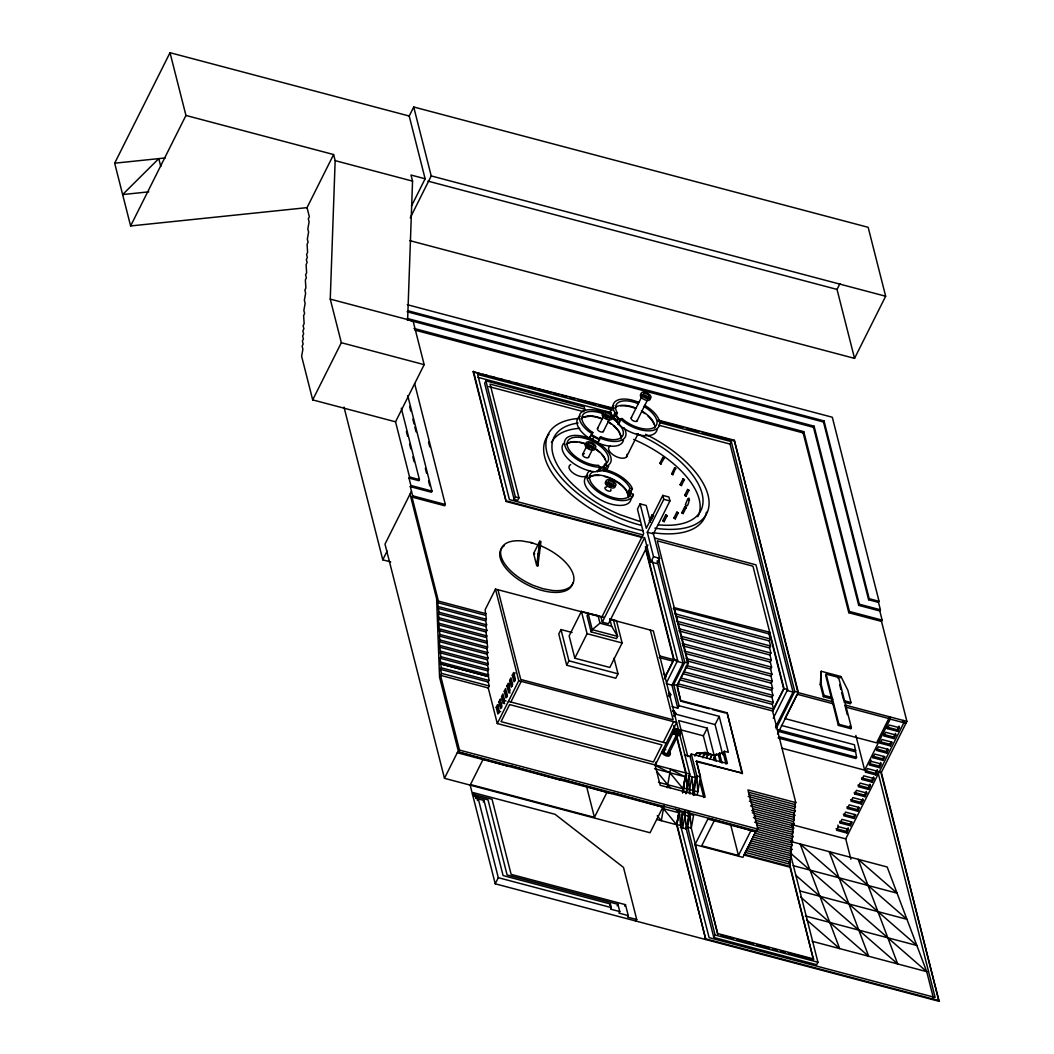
<?xml version="1.0" encoding="UTF-8"?>
<svg xmlns="http://www.w3.org/2000/svg" width="1054" height="1054" viewBox="0 0 1054 1054"><rect width="100%" height="100%" fill="white"/><g stroke="black" fill="none" stroke-linecap="round" stroke-linejoin="round"><path stroke-width="1.5" d="M832.871 699.171L823.345 696.654L820.262 684.494L821.25 671.279L840.973 676.51L847.89 690.37L850.973 702.531L850.341 703.795L843.99 702.109M823.345 696.654L823.978 695.39L820.895 683.229L821.25 671.279M664.139 806.455L662.874 807.166L650.054 832.752L444.472 778.313L457.278 752.727L459.504 750.105L440.506 675.324L441.494 673.361L440.48 669.356L441.257 667.801L440.005 658.236L440.783 656.682L439.294 641.557L440.071 640.002L439.057 636.01L439.834 634.455L438.345 619.33L439.123 617.776L438.108 613.771L438.886 612.216L437.634 602.651L438.411 601.096L411.995 497.093L412.641 495.828L410.309 486.645L410.889 485.486L409.005 478.081L409.545 477.001L395.54 421.824L312.695 399.888L341.338 342.708L330.258 299.112L335.159 160.643L333.617 154.543L185.952 115.453L170.01 52.7L409.202 116.032L425.131 178.772L411.482 206.044M407.634 319.599L412.549 181.13L410.994 175.03L425.131 178.772M679.606 732.148C675.39 730.132 681.978 734.678 676.971 733.94L677.024 732.859C670.845 729.671 682.32 731.581 673.427 729.816L673.822 729.025M677.366 733.136L676.26 733.689L676.325 732.583M792.028 827.548L792.318 824.268M536.684 565.55L539.767 541.242L540.939 541.558L537.869 565.866L536.684 565.55L533.627 553.495L539.767 541.242L540.175 547.632L538.989 547.316L539.398 553.706L538.225 553.403L537.869 565.866L537.105 562.849M676.26 733.689L675.719 732.174M663.994 805.704L661.306 820.684L657.248 815.743M667.208 787.733L670.489 769.42L685.232 776.811L654.547 768.682M679.329 809.762L676.642 824.742L705.798 939.549L676.984 824.347L679.277 811.527L682.873 812.476L680.568 825.295L709.105 937.638L935.148 997.479L878.338 773.768M682.544 791.791L685.825 773.478L676.602 737.141M682.663 792.621L686.154 773.069L676.958 736.838M686.246 793.583L689.751 774.018L653.335 630.872L610.332 619.396M685.561 811.936L682.689 827.957L681.424 814.202L688.552 816.086L689.988 814.36L693.572 815.309L691.279 828.128L717.787 934.226L695.034 844.649L707.853 819.077L709.118 818.365L755.692 831.738L757.918 829.116L747.958 789.933L795.796 802.595L794.848 804.505L795.441 806.85L794.479 808.761L795.072 811.119L794.123 813.029L794.716 815.374L793.754 817.285L794.347 819.63L793.399 821.54L793.991 823.899L793.03 825.809L793.622 828.154L792.674 830.065L793.267 832.41L792.305 834.32L792.898 836.678L791.949 838.589L792.542 840.934L791.58 842.844L792.173 845.189L791.225 847.1L791.817 849.458L790.856 851.369L791.449 853.714L790.5 855.624L791.093 857.969L790.131 859.88L790.013 867.205L813.464 959.562L788.366 952.921M689 792.713L691.872 776.693L693.137 790.447L697.774 791.844L696.865 775.915L691.305 754.005L727.444 763.57L724.309 751.239L728.34 752.306L719.21 716.351L679.039 705.719L673.664 684.533L684.784 662.334L658.315 558.133M689.118 812.871L686.246 828.892L713.821 937.467L816.679 964.7L817.93 962.223L790.46 854.083M692.557 793.649L695.429 777.628L690.054 756.495L691.305 754.005M680.317 827.324L686.246 828.892L687.695 827.179L691.279 828.128L689.988 814.36L687.695 827.179L715.073 934.99L713.821 937.467M693.374 795.467L696.865 775.915L700.462 776.864L697.234 794.887M664.31 458.108L660.674 464.05L659.896 463.207L662.768 457.462L664.31 458.108L662.768 457.462M652.057 514.919L653.493 515.762L652.057 514.919L649.172 520.676M661.411 463.958L659.896 463.207M673.901 517.988L675.43 518.739L673.98 517.896L676.852 512.152L678.302 512.982L676.852 512.152M682.992 478.911L684.441 479.741L682.992 478.911L680.041 484.748L681.556 485.499L680.225 484.603M684.731 506.895L686.167 507.725L684.731 506.895L681.754 512.837L683.216 513.562L682.715 512.731M679.408 809.643L678.789 812.766L663.453 808.695L676.642 824.742L680.568 825.295L679.277 811.527L678.789 812.766L675.746 809.064M679.277 811.527L676.642 824.742L656.708 819.459M682.531 792.832L683.479 788.063L687.063 789.011L685.811 793.649M655.812 762.174L655.14 765.349L660.199 785.256L705.179 797.167L696.43 761.014L742.464 773.201L696.141 761.594M706.76 758.3L707.339 755.665L710.159 754.427L712.833 755.138M623.467 440.071A25.362 12.45 26.6 0 1 597.789 442.904L600.53 436.738A22.516 11.054 26.6 0 0 622.453 436.185A22.516 11.054 26.6 0 0 612.466 418.504M599.239 439.689L599.41 438.978L591.689 434.722L589.186 438.148L586.511 436.343A25.362 12.45 26.6 0 1 580.227 416.185M597.789 442.904L600.53 436.738M687.88 781.291L689.751 774.018L497.29 723.558L488.252 687.972L489.24 685.996L488.226 682.004L489.003 680.449L487.752 670.884L488.529 669.33L487.515 665.324L488.292 663.77L487.277 659.764L488.055 658.21L487.04 654.205L487.818 652.65L486.803 648.645L487.58 647.09L486.092 631.965L486.869 630.411L485.854 626.405L486.632 624.851L485.617 620.846L486.395 619.291L485.143 609.739L495.485 589.081L602.414 617.301M681.371 818.286L682.873 812.476M689.672 811.725L688.552 816.086L688.13 811.501M689.988 814.36L686.246 828.892L684.573 810.552M693.348 793.991L694.178 790.895L694.81 795.243M702.913 757.879L703.822 754.927L708.538 753.781L712.557 754.848M333.617 154.543L307.03 207.638L130.617 225.951L114.675 163.199L170.01 52.7M130.617 225.951L185.952 115.453M409.202 116.032L413.721 106.994L868.153 227.308L885.663 296.24L854.544 358.373L409.65 240.589M410.243 217.835L431.231 175.926L413.721 106.994M395.54 421.824L424.169 364.644L413.089 321.035L330.258 299.112M411.468 491.243L385 544.114L444.472 778.313M642.69 537.632L506.118 501.48L473.18 371.785L613.428 408.254M401.284 408.188L419.426 479.623L418.886 480.703L409.005 478.081M390.718 561.914L382.786 559.819L387.161 551.071M584.733 409.15L584.153 406.87L485.907 380.85L484.656 383.34L514.141 499.398L517.725 500.347L518.963 497.87L490.07 384.091L584.733 409.15L583.494 411.64L488.832 386.581M407.753 395.685L431.969 491.072L431.389 492.231L410.309 486.645M414.617 383.537L445.328 504.484L444.696 505.749L411.995 497.093M506.118 501.48L473.47 371.192M514.141 499.398L515.38 496.908L485.907 380.85M583.429 417.279L587.289 416.014L591.9 416.014A22.516 11.054 26.6 0 1 602.493 418.82M584.667 416.962L591.9 416.014M589.186 438.148L592.809 432.483L590.49 430.941A22.516 11.054 26.6 0 1 583.02 414.63A22.516 11.054 26.6 0 1 603.375 413.827M591.689 434.722L592.809 432.483M582.743 454.103L586.577 446.461M597.539 428.359L603.573 416.317M597.961 442.232L592.48 439.505L593.758 436.962L591.083 435.157M588.448 457.423L592.282 449.781M603.244 431.666L609.278 419.624M614.785 414.828L620.187 420.981L618.843 423.668L613.718 417.845L612.532 417.7L614.983 412.799A25.362 12.45 26.6 0 1 638.777 402.378M613.718 417.845L615.049 415.171L616.3 415.316L619.133 419.005M616.3 415.316L617.407 413.089A22.516 11.054 26.6 0 1 638.421 403.761M616.63 421.653L617.973 418.978M657.09 429.597A25.362 12.45 26.6 0 1 620.134 425.869L617.921 423.866L620.384 418.965L622.163 418.504M597.539 471.849L599.924 467.067L598.567 465.301L596.327 465.301A22.516 11.054 26.6 0 1 567.144 444.775A22.516 11.054 26.6 0 1 593.481 441.784A22.516 11.054 26.6 0 1 604.64 464.353L606.722 466.026L604.337 470.795L603.336 469.992L594.93 471.836A25.362 12.45 26.6 0 1 569.358 460.124A25.362 12.45 26.6 0 1 563.64 443.418M599.449 470.98L600.727 468.424L604.601 467.449L603.534 466.593L599.818 467.541M603.534 466.593L604.64 464.353M603.336 469.992L604.601 467.449M607.763 421.429A22.516 11.054 26.6 0 1 619.317 431.863L620.714 435.75L619.159 432.193A22.516 11.054 26.6 0 0 613.441 425.803M631.241 417.753L641.702 396.857M620.872 438.938L620.872 435.434M636.945 421.06L647.406 400.164M496.197 707.313L497.541 704.625L499.24 711.305L497.896 713.98L496.197 707.313L497.646 707.695L499.003 713.031M500.228 699.276L501.915 705.943L500.571 708.631L498.885 701.951L500.228 699.276L501.664 699.658M503.259 703.268L501.559 696.589L502.903 693.914L504.602 700.594L503.259 703.268L504.708 703.65M504.247 691.24L505.591 688.552L507.277 695.232L505.946 697.906L504.247 691.24L505.696 691.622L507.053 696.957M508.621 692.557L506.934 685.877L508.265 683.203L509.965 689.869L508.621 692.557L510.07 692.939M509.609 680.528L510.953 677.841L512.652 684.52L511.309 687.195L509.609 680.528L511.058 680.91L512.415 686.246M512.297 675.166L513.641 672.492L515.327 679.158L513.983 681.846L512.297 675.166L513.746 675.548L515.09 680.884M497.646 707.695L498.99 705.007M509.728 691.595L508.371 686.259L509.714 683.585M513.746 675.548L515.077 672.874M626.484 456.935L638.157 433.629M497.29 723.558L518.752 680.7L495.485 589.081M510.874 702.017L521.216 681.358M482.982 759.539L470.466 784.545L594.43 817.364L606.946 792.358M472.469 794.149L473.233 792.621L555.023 814.281L623.507 867.429L636.735 919.536L635.97 921.064M636.735 919.536L627.486 917.085L628.237 915.583L625.47 904.661L511.124 874.385L492.047 799.288L474.906 794.756L474.155 796.257L473.233 792.621M627.67 492.824L629.91 488.371L629.106 486.54A22.516 11.054 26.6 0 0 597.091 470.677M628.237 915.583L619.001 913.133L619.778 911.578L617.921 904.292L507.106 874.952L488.042 799.867L476.606 796.837L475.828 798.392L474.906 794.756M572.072 632.492L560.991 629.554L558.778 633.994L566.709 665.245L615.773 678.236L618 673.809L614.021 658.17M630.569 492.468L632.4 488.832L631.53 486.816A25.362 12.45 26.6 0 0 603.56 469.333M631.003 496.078L629.712 495.512L630.819 493.285L633.414 494.418L630.99 499.267A25.362 12.45 26.6 0 1 600.345 499.688A25.362 12.45 26.6 0 1 587.75 475.38M619.778 911.578L610.529 909.128L611.294 907.599L610.371 903.963L503.087 875.558L484.01 800.46L478.305 798.945L477.528 800.473L476.606 796.837M483.246 801.989L484.01 800.46M603.916 617.275L581.413 611.386L569.147 635.891L574.812 658.197L609.844 667.472L622.11 642.966L616.445 620.648L610.358 619.041M650.516 522.297L646.247 505.472L640.094 503.852L637.446 509.122L643.665 533.587L601.281 618.224L602.282 622.15L608.435 623.77L647.894 544.984M588.145 613.52L587.038 615.734L591.136 631.899L616.498 638.605L617.604 636.392L613.507 620.239L609.765 618.83L611.649 626.274L617.604 636.392L592.243 629.673L588.145 613.52L598.066 615.72L599.95 623.177L611.649 626.274M566.709 665.245L568.923 660.818L560.991 629.554M574.812 658.197L587.078 633.691L581.413 611.386M591.136 631.899L592.243 629.673L599.95 623.177M671.661 473.707L674.547 467.963L675.601 468.147L672.913 474.682L671.596 473.786L672.913 474.682M602.282 622.15L644.653 537.514L650.871 561.98L657.024 563.613L659.672 558.33L653.454 533.864L669.936 500.953L668.947 497.027L662.782 495.393L646.3 528.317L640.094 503.852M651.148 520.202L653.309 515.893M650.871 561.98L653.52 556.71L647.301 532.23L663.783 499.319L662.782 495.393M662.847 520.729L664.283 521.559L662.768 520.808L665.72 514.971L667.169 515.814L665.72 514.971M681.358 485.63L684.244 479.886M664.099 521.704L666.971 515.946M684.85 495.182L686.167 496.065L684.639 495.433L687.603 489.478L688.987 490.4L687.603 489.478M685.983 496.21L688.868 490.453M675.232 518.871L678.117 513.127M878.957 771.791L881.342 772.424L939.035 1001.3L495.235 883.805L498.292 877.679L478.305 798.945M685.337 504.826C692.004 486.869 688.367 511.572 685.614 504.761M683.097 513.614L685.983 507.87M775.494 727.141L793.043 692.096L730.053 444.077L731.305 441.6L659.962 422.707M832.726 701.766L797.944 692.557L734.309 440.256L657.973 420.045M673.756 607.499L769.736 632.255L768.933 633.849L770.237 638.974L769.275 640.898L770.566 646.023L769.604 647.947L770.909 653.072L769.947 654.995L771.251 660.12L770.276 662.044L771.581 667.169L770.619 669.092L771.923 674.217L770.961 676.141L772.253 681.266L771.291 683.19L772.595 688.315L771.633 690.251L772.938 695.376L771.963 697.3L773.267 702.425L772.305 704.349L773.491 709.039L677.814 683.703M854.544 358.373L837.034 289.428L839.933 283.658M665.324 676.325L673.677 659.646L645.509 548.726M664.349 678.921L674.073 659.501L645.404 546.604M666.55 682.649L677.656 660.45L652.4 560.978M672.109 706.694L677.801 708.196L671.951 685.166L683.058 662.979L657.129 560.833M669.04 692.438L668.644 693.229A4.269 2.095 26.6 0 1 669.448 693.875M670.278 695.245L670.673 694.454M939.035 1001.3L881.052 773.004L906.901 721.397L881.5 621.399L848.813 612.743L803.148 432.917L803.78 431.653L413.972 328.44M687.248 664.876L676.852 685.614L772.542 710.949L795.796 802.595M709.368 708.749L680.805 701.187L677.248 685.482L688.367 663.282L657.274 540.847L752.951 566.169L784.044 688.618L772.648 711.384M881.5 621.399L882.132 620.134L879.813 610.951L858.72 605.378L813.504 427.331L814.083 426.172L407.411 318.492M673.73 712.056L674.125 711.266M677.801 708.196L679.039 705.719M674.125 716.391L674.995 714.678M675.364 714.085L675.759 713.294M879.813 610.951L880.393 609.792L878.509 602.387L868.628 599.779L823.477 421.995L824.017 420.915L407.661 310.68M663.269 742.359L673.611 721.7M672.65 731.199L673.045 730.409M663.822 751.542L673.387 732.438M674.257 730.725L674.059 731.99L675.127 731.463M680.041 733.847L679.184 735.56L673.822 734.151L674.679 732.438M676.299 728.96A4.269 2.095 26.6 0 0 673.888 731.779A4.269 2.095 26.6 0 0 680.607 733.558A4.269 2.095 26.6 0 0 676.299 728.96L675.904 729.763A4.269 2.095 26.6 0 0 673.348 729.75M676.497 729.737A2.951 1.449 26.6 0 0 674.823 731.674A2.951 1.449 26.6 0 0 679.461 732.899A2.951 1.449 26.6 0 0 676.497 729.737L673.993 730.765L675.166 730.87M666.945 753.953L676.497 734.862M677.155 734.704L677.551 733.913M679.171 730.435L678.776 731.226A4.269 2.095 26.6 0 0 677.933 730.606M669.185 752.964L678.012 735.323M680.805 732.464L680.41 733.255A4.269 2.095 26.6 0 1 676.141 734.348A4.269 2.095 26.6 0 1 672.86 730.106M609.607 905.491L610.371 903.963M617.143 905.847L617.921 904.292M707.985 753.992L703.374 735.824L707.221 728.116L678.697 720.567L687.84 756.561M695.772 755.231L696.747 753.294L705.31 752.516L709.329 753.584M699.237 755.692L700.199 753.755L706.918 753.149L710.949 754.216M722.741 754.717L715.086 724.585L719.21 716.351M624.719 906.163L625.47 904.661M702.86 756.851L703.822 754.927M681.095 700.607L727.115 712.794L742.161 773.781M706.378 757.602L707.339 755.665M710.857 757.207L711.898 755.151L719.895 754.638M714.533 760.632L713.835 757.852L714.862 755.784L716.338 754.203L719.184 754.335M716.338 754.203L713.835 757.852M724.309 751.239L723.281 753.294L719.487 753.123L718.459 755.178L720.277 762.332M714.23 820.763L701.714 845.769L738.472 855.492L750.988 830.499M772.542 710.949L783.649 688.763L769.446 632.835M773.28 718.235L787.641 689.566L755.968 564.839L654.679 538.027M776.087 728.722L794.756 691.45L731.305 441.6M777.523 733.979L798.339 692.399L734.309 440.256M848.813 612.743L849.445 611.478L803.78 431.653M858.72 605.378L859.3 604.206L814.083 426.172M820.262 684.494L820.895 683.229M826.152 674.125L825.625 675.179L838.365 725.376L850.841 728.67L851.369 727.616L838.615 677.419L826.152 674.125L838.905 724.309L838.365 725.376M868.628 599.779L869.168 598.698L824.017 420.915M838.088 678.473L838.615 677.419M840.341 677.775L840.973 676.51M878.509 602.387L879.049 601.307L832.304 417.239L407.371 304.725M778.155 737.945L855.927 758.524L856.559 757.259L854.438 744.77L781.436 725.442M782.081 748.274L864.662 770.145L890.222 719.118L889.642 716.825L876.612 742.859L784.914 718.578L797.101 694.23L833.464 703.861M838.312 826.639L836.494 830.262L846.744 832.976L848.562 829.353L838.312 826.639L837.917 825.071M840.13 823.003L841.948 819.38L852.199 822.094L850.38 825.717L840.13 823.003L839.735 821.435L849.985 824.149L850.38 825.717M847.403 808.484L849.221 804.861L859.471 807.575L857.653 811.198L847.403 808.484L847.008 806.916L857.258 809.63L857.653 811.198M854.675 793.965L856.494 790.342L866.744 793.056L864.926 796.679L854.675 793.965L854.267 792.397L864.53 795.111L864.926 796.679M861.935 779.446L863.753 775.823L874.016 778.537L872.198 782.173L861.935 779.446L861.54 777.878L871.79 780.592L872.198 782.173M865.571 772.2L867.389 768.564L877.639 771.278L875.834 774.914L865.571 772.2L865.176 770.619L875.426 773.346L875.834 774.914M871.026 761.304L869.207 764.94L879.458 767.655L881.276 764.018L871.026 761.304L870.63 759.736M872.844 757.681L874.662 754.045L884.912 756.759L883.094 760.395L872.844 757.681L872.448 756.113L882.699 758.827L883.094 760.395M880.116 743.162L881.934 739.526L892.185 742.24L890.366 745.876L880.116 743.162L879.721 741.594L889.971 744.308L890.366 745.876M887.389 728.643L889.207 725.007L899.457 727.721L897.639 731.357L887.389 728.643L886.981 727.076L897.244 729.79L897.639 731.357M846.744 832.976L846.349 831.408L848.167 827.785M849.985 824.149L851.197 821.738M854.017 818.457L855.835 814.834L845.585 812.12L843.767 815.743L854.017 818.457L853.621 816.89L854.834 814.478M857.258 809.63L858.47 807.219M861.289 803.938L863.107 800.315L852.857 797.601L851.039 801.224L861.289 803.938L860.894 802.371L862.106 799.96M864.53 795.111L866.348 791.488L866.744 793.056M868.562 789.42L868.153 787.852L869.972 784.229L870.38 785.797L868.562 789.42L858.312 786.706L860.117 783.082L870.38 785.797M871.79 780.592L873.608 776.969L874.016 778.537M875.426 773.346L877.244 769.71L877.639 771.278M879.458 767.655L879.062 766.087L880.88 762.45M882.699 758.827L883.911 756.403M886.73 753.136L888.548 749.499L878.298 746.785L876.48 750.422L886.73 753.136L886.335 751.568L887.547 749.144M889.971 744.308L891.183 741.884M894.003 738.617L895.821 734.981L885.571 732.266L883.753 735.903L894.003 738.617L893.608 737.049L894.82 734.625M897.244 729.79L899.062 726.153L899.457 727.721M850.894 859.221L845.73 838.879L903.884 722.741L903.304 720.449M813.464 959.562L789.117 861.922M698.591 756.443L700.199 753.755M709.685 759.117L711.898 755.151M675.574 733.347L676.141 732.504M674.942 732.938L675.561 732.056M696.747 753.294L694.889 755.81L696.747 753.294L705.31 752.516M674.547 467.963L675.917 468.872M688.209 499.082L689.579 499.991M681.78 512.731L682.505 512.639M581.017 418.794L583.587 416.962M677.024 732.859L678.381 732.622L679.066 733.689M617.921 423.866L618.843 423.668M675.074 731.344L673.835 731.107L675.113 730.962M114.675 163.199L165.32 157.942M148.785 191.854L122.646 194.568L158.785 158.627L160.775 166.466M673.993 730.765L675.548 730.672L674.336 730.514M599.924 467.067L597.328 467.067A25.362 12.45 26.6 0 1 564.536 443.892A25.362 12.45 26.6 0 1 594.272 440.612A25.362 12.45 26.6 0 1 606.722 466.026M673.835 731.107L675.061 731.239M614.983 412.799L617.407 413.089M629.91 488.371L632.4 488.832M630.134 490.848L628.79 490.597L629.712 495.512M431.231 175.926L885.663 296.24M427.977 181.13L837.034 289.428M335.159 160.643L412.549 181.13M407.107 311.76L823.477 421.995M406.831 319.652L813.504 427.331M414.933 330.126L803.148 432.917M473.18 371.785L479.544 373.459M482.719 374.302L487.488 375.567M490.677 376.41L495.446 377.675M498.621 378.518L503.39 379.783M506.579 380.626L511.348 381.891M514.523 382.734L519.306 383.985M528.844 386.515L535.208 388.201M538.383 389.045L551.11 392.417M554.299 393.261L559.068 394.512M562.243 395.355L567.012 396.62M570.201 397.463L574.97 398.728M578.145 399.571L595.642 404.209M598.83 405.052L611.557 408.412M657.67 420.625L683.124 427.371M686.299 428.201L699.026 431.573M702.214 432.417L734.019 440.835M612.4 410.111L477.633 374.433L509.411 499.57L642.808 534.879M477.976 377.345L611.149 412.601M658.71 425.197L730.053 444.077M341.338 342.708L424.169 364.644M663.783 499.319L669.936 500.953M515.38 496.908L518.963 497.87M647.301 532.23L653.454 533.864M506.407 500.9L642.98 537.053M409.545 477.001L419.426 479.623M869.168 598.698L879.049 601.307M410.889 485.486L431.969 491.072M859.3 604.206L880.393 609.792M653.52 556.71L659.672 558.33M412.641 495.828L445.328 504.484M849.445 611.478L882.132 620.134M530.267 542.441L532.626 543.06M533.627 553.495L534.8 553.811M673.256 608.514L768.933 633.849M674.56 613.639L770.237 638.974M676.734 616.392L769.275 640.898M676.457 621.096L770.566 646.023M678.631 623.863L769.604 647.947M679.935 628.988L770.909 653.072M678.974 630.911L769.947 654.995M681.846 636.445L771.251 660.12M680.871 638.368L770.276 662.044M682.175 643.493L771.581 667.169M682.781 645.838L770.619 669.092M684.086 650.964L771.923 674.217M686.259 653.717L770.961 676.141M685.983 658.434L772.253 681.266M823.978 695.39L831.25 697.3M843.714 700.607L850.973 702.531M587.078 633.691L622.11 642.966M686.589 660.766L771.291 683.19M674.073 659.501L677.656 660.45M684.784 662.334L688.367 663.282M784.044 688.618L787.641 689.566M794.756 691.45L798.339 692.399M659.87 655.996L673.677 659.646M845.374 705.113L906.901 721.397M675.943 661.082L683.058 662.979M787.351 690.581L793.043 692.096M659.106 657.498L672.913 661.148M846.112 707.208L888.799 718.512M902.461 722.135L906.058 723.084M890.222 719.118L903.884 722.741M686.325 665.482L772.595 688.315M438.411 601.096L486.157 613.731M685.364 667.406L771.633 690.251M437.634 602.651L485.38 615.286M438.648 606.656L486.395 619.291M683.519 671.701L772.938 695.376M437.871 608.211L485.617 620.846M682.557 673.625L771.963 697.3M438.886 612.216L486.632 624.851M680.726 677.92L773.267 702.425M438.108 613.771L485.854 626.405M679.764 679.843L772.305 704.349M883.357 734.335L893.608 737.049M439.123 617.776L486.869 630.411M838.905 724.309L851.369 727.616M438.345 619.33L486.092 631.965M673.664 684.533L677.248 685.482M439.36 623.336L487.106 635.97M666.26 683.664L671.951 685.166M438.583 624.89L486.329 637.525M568.923 660.818L618 673.809M439.597 628.895L487.343 641.53M438.82 630.45L486.566 643.085M876.085 748.854L886.335 751.568M439.834 634.455L487.58 647.09M439.057 636.01L486.803 648.645M712.544 709.592L725.244 712.952M440.071 640.002L487.818 652.65M778.076 729.724L855.848 750.316M439.294 641.57L487.04 654.205M778.972 731.542L855.15 751.713M440.308 645.562L488.055 658.21M778.787 736.667L856.559 757.259M439.531 647.13L487.277 659.764M868.812 763.373L879.062 766.087M440.546 651.122L488.292 663.77M675.68 714.151L715.086 724.585M439.768 652.676L487.515 665.324M440.783 656.682L488.529 669.33M440.005 658.236L487.752 670.884M518.752 680.7L676.602 722.491L655.14 765.349L669.883 772.753L683.084 788.8L683.479 788.063L684.112 792.41M441.02 662.241L488.766 674.889M679.593 729.526L703.374 735.824M441.257 667.801L489.003 680.436M506.934 685.877L508.371 686.259M440.48 669.356L488.226 682.004M674.283 733.228L679.646 734.638M441.494 673.361L489.24 685.996M857.903 785.138L868.153 787.852M440.506 675.324L488.252 687.972M501.559 696.589L503.008 696.971L504.365 702.32M508.41 701.358L666.26 743.149M504.602 700.594L506.052 700.976M498.885 701.951L500.334 702.333L501.678 707.669M684.362 754.98L690.054 756.495M850.631 799.657L860.894 802.371M499.24 711.305L500.676 711.687M843.371 814.175L853.621 816.89M688.315 775.744L695.429 777.628L696.865 775.915L693.137 790.447L687.208 788.879M748.551 792.252L794.848 804.505M749.144 794.597L795.441 806.85M748.182 796.508L794.479 808.761M750.316 799.261L795.072 811.119M749.368 801.172L794.123 813.029M751.502 803.938L794.716 815.374M750.54 805.849L793.754 817.285M836.099 828.694L846.349 831.408M658.539 782.292L683.084 788.8L686.154 773.069L687.063 789.011M752.688 808.602L794.347 819.63M751.726 810.513L793.399 821.54M752.319 812.858L793.991 823.899M792.041 824.663L845.73 838.879M754.453 815.585L793.03 825.809M753.505 817.535L793.622 828.154M755.626 820.262L792.674 830.065M754.69 822.199L793.267 832.41M756.812 824.926L792.305 834.32M757.404 827.271L792.898 836.678M459.504 750.105L757.918 829.116M757.997 829.603L791.949 838.589M410.032 494.115L436.619 598.659L439.558 677.235L458.543 752.029L756.956 831.026L756.653 829.827L742.886 857.324L695.034 844.649M755.507 831.132L792.542 840.934M457.278 752.727L662.874 807.166L612.743 792.845L611.478 793.557L561.334 779.235L560.082 779.947L509.938 765.639L508.674 766.337L458.543 752.029M707.853 819.077L755.692 831.738M790.961 841.514L887.178 866.994L926.716 971.643L933.501 998.388M754.545 833.042L791.58 842.844M753.597 834.979L792.173 845.189M752.635 836.889L791.225 847.1M751.686 838.826L791.817 849.458M750.738 840.749L790.856 851.369M749.789 842.686L791.449 853.714M748.827 844.597L790.5 855.624M747.879 846.533L791.093 857.969M746.917 848.444L790.131 859.88M745.982 850.38L790.724 862.238M745.02 852.291L789.775 864.148M793.201 865.663L897.059 893.16L858.154 859.313L897.692 963.949L795.572 875.11M744.071 854.241L790.368 866.493M743.716 854.939L790.013 867.205M800.039 891.012L906.941 919.312L829.142 851.632L868.68 956.268L800.592 897.046M805.335 915.952L916.835 945.478L800.118 843.951L839.656 948.587L806.837 920.037M812.173 941.314L926.716 971.643L790.553 853.187M718.077 933.646L813.754 958.982M720.923 935.056L733.479 938.376M736.614 939.206L753.86 943.778M756.996 944.608L769.552 947.928M772.687 948.758L777.391 950.01M780.527 950.84L785.23 952.091M498.292 877.679L611.294 907.599M715.073 934.99L817.93 962.223M706.088 938.969L939.325 1000.72M674.823 730.396L675.68 730.646M639.554 521.348L619.831 514.615A82.054 40.276 26.6 0 1 555.432 461.178A82.054 40.276 26.6 0 1 578.079 423.036M676.997 730.949L675.825 730.646M676.813 730.765L678.117 731.529M593.758 436.962L599.686 439.913M678.381 732.517L679.211 732.938L678.157 731.766M591.584 433.365L588.896 431.573A25.362 12.45 26.6 0 1 580.57 413.208A25.362 12.45 26.6 0 1 603.56 412.377M589.805 437.7L592.48 439.505M656.576 771.159L670.792 788.432M677.34 732.899L678.249 734.058L677.827 732.938M677.946 732.912L678.736 733.94L678.249 732.78M628.237 494.945L626.682 491.388A22.516 11.054 26.6 0 0 616.379 481.691M605.154 459.768L604.35 457.937A22.516 11.054 26.6 0 0 601.505 454.248M629.976 490.492L630.845 492.495M677.195 732.899L677.643 734.058M676.497 732.649L676.971 733.94M895.426 733.413L895.821 734.981M855.848 735.442L864.662 770.145M839.695 684.797L840.894 689.54M841.698 692.702L843.305 699.026M844.9 705.284L847.271 714.638M850.051 725.547L850.841 728.67M862.712 798.748L863.107 800.315M727.115 712.794L742.464 773.201M723.281 753.294L726.022 764.084M719.487 753.123L722.03 763.136M714.862 755.784L716.272 761.37M707.221 728.116L714.177 755.494M730.527 824.228L738.472 855.492M674.152 609.054L687.972 663.44M696.43 761.014L700.462 776.864M677.34 687.577L680.805 701.187M699.685 781.212L703.835 797.588M650.344 630.081L673.137 719.803L520.729 679.461L497.949 589.726M674.152 725.811L675.364 730.541M673.783 726.087L674.586 729.236M672.953 730.738L673.822 734.151M586.788 787.285L594.43 817.364M428.53 442.087L429.742 446.87M409.598 406.396L410.796 411.152M412.825 419.11L414.038 423.879M414.841 427.054L416.053 431.824M425.342 468.384L426.541 473.154M428.57 481.098L429.782 485.868M406.396 431.494L407.595 436.264M409.611 444.195L410.823 448.951M412.839 456.896L414.051 461.652M470.163 785.125L495.235 883.805M307.03 207.638L309.349 216.781L308.335 218.824L309.099 221.88L307.834 229.008L308.611 232.051L307.333 239.192L308.111 242.236L307.083 244.278L307.61 252.42L306.595 254.462L307.36 257.505L306.345 259.547L307.122 262.604L306.095 264.646L306.622 272.788L305.594 274.83L306.371 277.874L305.357 279.916L305.871 288.058L304.856 290.1L305.634 293.144L304.356 300.285L305.133 303.328L303.855 310.469L304.632 313.512L303.618 315.554L304.145 323.697L303.117 325.739L303.895 328.782L302.867 330.824L303.644 333.881L302.617 335.923L303.394 338.966L302.366 341.009L303.144 344.052L302.129 346.094L302.893 349.151L301.628 356.278L312.695 399.888M343.999 407.094L382.786 559.819M688.591 778.801L690.001 794.097M628.592 497.738L626.88 490.993A22.516 11.054 26.6 0 0 607.354 476.909A22.516 11.054 26.6 0 0 588.58 477.923M669.488 753.821A4.269 2.095 26.6 0 1 667.024 756.047A4.269 2.095 26.6 0 1 662.017 752.437L661.991 751.831A4.269 2.095 26.6 0 1 662.228 751.344M669.553 751.91A4.269 2.095 26.6 0 1 668.42 754.927A4.269 2.095 26.6 0 1 662.795 751.673A4.269 2.095 26.6 0 1 665.878 749.776M678.275 734.862A2.951 1.449 26.6 0 1 675.1 734.269M673.967 733.386A2.951 1.449 26.6 0 1 673.875 731.45M676.339 731.687A2.951 1.449 26.6 0 1 677.037 732.029M675.061 713.413A4.269 2.095 26.6 0 1 673.967 715.706M672.874 711.424A4.269 2.095 26.6 0 1 674.534 712.715M669.988 694.573A4.269 2.095 26.6 0 1 669.593 696.694M669.092 692.412A4.269 2.095 26.6 0 1 668.407 696.088M668.605 752.016A2.951 1.449 26.6 0 1 668.394 754.058A2.951 1.449 26.6 0 1 664.731 752.806A2.951 1.449 26.6 0 1 664.31 750.54M673.269 710.633A4.269 2.095 26.6 0 1 674.362 714.915M672.847 711.134A2.951 1.449 26.6 0 1 674.073 713.966M623.968 427.7A25.362 12.45 26.6 0 1 600.187 438.121M612.4 416.778A25.362 12.45 26.6 0 1 616.366 419.532M614.706 408.201A22.516 11.054 26.6 0 1 636.194 408.214M641.464 410.823A22.516 11.054 26.6 0 1 654.718 428.016M643.691 406.37A22.516 11.054 26.6 0 1 654.587 427.186A22.516 11.054 26.6 0 1 624.192 420.335L622.229 418.557L620.384 418.965L622.598 420.968A25.362 12.45 26.6 0 0 656.853 428.754A25.362 12.45 26.6 0 0 644.692 405.329M612.532 417.7A25.362 12.45 26.6 0 1 613.85 405.711M594.957 448.148A5.389 2.648 26.6 0 1 588.303 448.899A5.389 2.648 26.6 0 1 586.933 443.497M668.895 693.189A2.951 1.449 26.6 0 1 669 695.139M637.117 420.217A3.32 1.634 26.6 0 1 633.375 420.875A3.32 1.634 26.6 0 1 631.623 417.476M665.561 677.274A4.269 2.095 26.6 0 1 664.837 678.117M664.692 675.298A4.269 2.095 26.6 0 1 665.232 675.996M663.44 673.216A4.269 2.095 26.6 0 1 664.534 677.498M663.638 674.138A2.951 1.449 26.6 0 1 664.587 676.312M611.992 417.924A5.389 2.648 26.6 0 1 605.958 419.018A5.389 2.648 26.6 0 1 603.072 413.511M588.962 448.108A3.32 1.634 26.6 0 1 588.264 447.634M587.592 444.92A3.32 1.634 26.6 0 1 590.78 445.381A3.32 1.634 26.6 0 1 593.086 447.647M649.778 397.556A5.389 2.648 26.6 0 1 644.758 399.795A5.389 2.648 26.6 0 1 641.24 393.998M642.4 395.461A3.32 1.634 26.6 0 1 645.575 395.474A3.32 1.634 26.6 0 1 648.276 397.925M706.443 512.178A88.628 43.504 26.6 0 1 652.61 532.626M643.098 530.808A88.628 43.504 26.6 0 1 563.587 487.146A88.628 43.504 26.6 0 1 548.976 434.169M645.575 434.248A88.628 43.504 26.6 0 1 708.947 500.242A88.628 43.504 26.6 0 1 654.85 528.159M640.516 525.155A88.628 43.504 26.6 0 1 552.336 465.328A88.628 43.504 26.6 0 1 578.712 418.478M636.524 433.655A82.054 40.276 26.6 0 1 702.175 494.023A82.054 40.276 26.6 0 1 658.447 524.839M551.426 442.496A82.054 40.276 26.6 0 1 579.687 428.319M633.652 439.399A82.054 40.276 26.6 0 1 697.788 516.697M586.92 475.459A10.079 4.941 26.6 0 1 573.824 473.562A10.079 4.941 26.6 0 1 570.741 464.577M626.985 454.353A10.079 4.941 26.6 0 1 615.655 456.356A10.079 4.941 26.6 0 1 610.319 446.066M633.414 494.418A25.362 12.45 26.6 0 1 602.783 494.84A25.362 12.45 26.6 0 1 590.174 470.532M630.819 493.285A22.516 11.054 26.6 0 1 602.822 493.259A22.516 11.054 26.6 0 1 593.376 471.625M608.672 465.815A25.362 12.45 26.6 0 1 604.337 470.795M566.209 444.551A22.516 11.054 26.6 0 1 586.353 444.037M595.431 448.714A22.516 11.054 26.6 0 1 604.509 457.62L606.063 461.178A22.516 11.054 26.6 0 1 606.221 464.379M610.674 486.592A3.32 1.634 26.6 0 1 609.871 486.316M607.815 484.932A3.32 1.634 26.6 0 1 607.407 484.392M607.723 482.745A3.32 1.634 26.6 0 1 610.912 483.206A3.32 1.634 26.6 0 1 613.217 485.472M615.088 485.973A5.389 2.648 26.6 0 1 609.054 487.053A5.389 2.648 26.6 0 1 606.169 481.546M610.753 489.412A3.32 1.634 26.6 0 1 609.199 491.19A3.32 1.634 26.6 0 1 605.167 488.845A3.32 1.634 26.6 0 1 606.722 487.067M588.633 457.041A3.32 1.634 26.6 0 1 584.496 457.028A3.32 1.634 26.6 0 1 583.125 453.839M583.679 453.694A3.32 1.634 26.6 0 1 584.351 453.707M603.415 430.809A3.32 1.634 26.6 0 1 599.686 431.468A3.32 1.634 26.6 0 1 597.921 428.082M606.775 418.28A3.32 1.634 26.6 0 1 605.997 417.898M604.627 414.709A3.32 1.634 26.6 0 1 608.184 415.381A3.32 1.634 26.6 0 1 610.134 417.911M620.766 405.856A22.516 11.054 26.6 0 1 634.613 408.122M642.479 412.022A22.516 11.054 26.6 0 1 644.877 413.629M648.091 416.225A22.516 11.054 26.6 0 1 653.967 424.116M591.742 416.33A22.516 11.054 26.6 0 1 602.335 419.136M608.856 422.496A22.516 11.054 26.6 0 1 611.254 424.103M568.62 443.023A22.516 11.054 26.6 0 1 576.946 442.087M579.489 442.443A22.516 11.054 26.6 0 1 582.124 443.036M583.468 443.418A22.516 11.054 26.6 0 1 586.195 444.353M595.273 449.03A22.516 11.054 26.6 0 1 599.66 452.443M588.382 478.318A22.516 11.054 26.6 0 1 599.265 475.525M604.456 476.487A22.516 11.054 26.6 0 1 608.514 477.791M609.858 478.332A22.516 11.054 26.6 0 1 615.128 480.94M572.889 582.678A39.828 19.552 26.6 0 1 525.643 583.89A39.828 19.552 26.6 0 1 504.115 545.814M509.596 704.573L501.032 721.647L653.44 762.002L661.991 744.928L509.596 704.573M531.414 542.652L522.244 540.952A39.828 19.552 26.6 0 0 501.072 556.13A39.828 19.552 26.6 0 0 533.561 585.497L543.126 588.764L552.296 590.464A39.828 19.552 26.6 0 0 573.468 575.3A39.828 19.552 26.6 0 0 540.992 545.919L531.414 542.652M487.989 676.444L440.243 663.796L487.989 676.444M587.065 445.592A5.389 2.648 26.6 0 0 595.536 447.845A5.389 2.648 26.6 0 0 590.121 442.034A5.389 2.648 26.6 0 0 587.065 445.592M588.527 445.42A3.32 1.634 26.6 0 0 593.758 446.817A3.32 1.634 26.6 0 0 590.424 443.233A3.32 1.634 26.6 0 0 588.527 445.42M604.1 415.381A5.389 2.648 26.6 0 0 612.572 417.621A5.389 2.648 26.6 0 0 607.144 411.824A5.389 2.648 26.6 0 0 604.1 415.381M605.563 415.21A3.32 1.634 26.6 0 0 610.793 416.607A3.32 1.634 26.6 0 0 607.46 413.023A3.32 1.634 26.6 0 0 605.563 415.21M642.255 395.869A5.389 2.648 26.6 0 0 650.74 398.109A5.389 2.648 26.6 0 0 645.311 392.312A5.389 2.648 26.6 0 0 642.255 395.869M643.731 395.685A3.32 1.634 26.6 0 0 648.948 397.081A3.32 1.634 26.6 0 0 645.628 393.511A3.32 1.634 26.6 0 0 643.731 395.685M607.196 483.417A5.389 2.648 26.6 0 0 615.668 485.67A5.389 2.648 26.6 0 0 610.253 479.873A5.389 2.648 26.6 0 0 607.196 483.417M608.659 483.246A3.32 1.634 26.6 0 0 613.889 484.642A3.32 1.634 26.6 0 0 610.556 481.072A3.32 1.634 26.6 0 0 608.659 483.246"/></g></svg>
